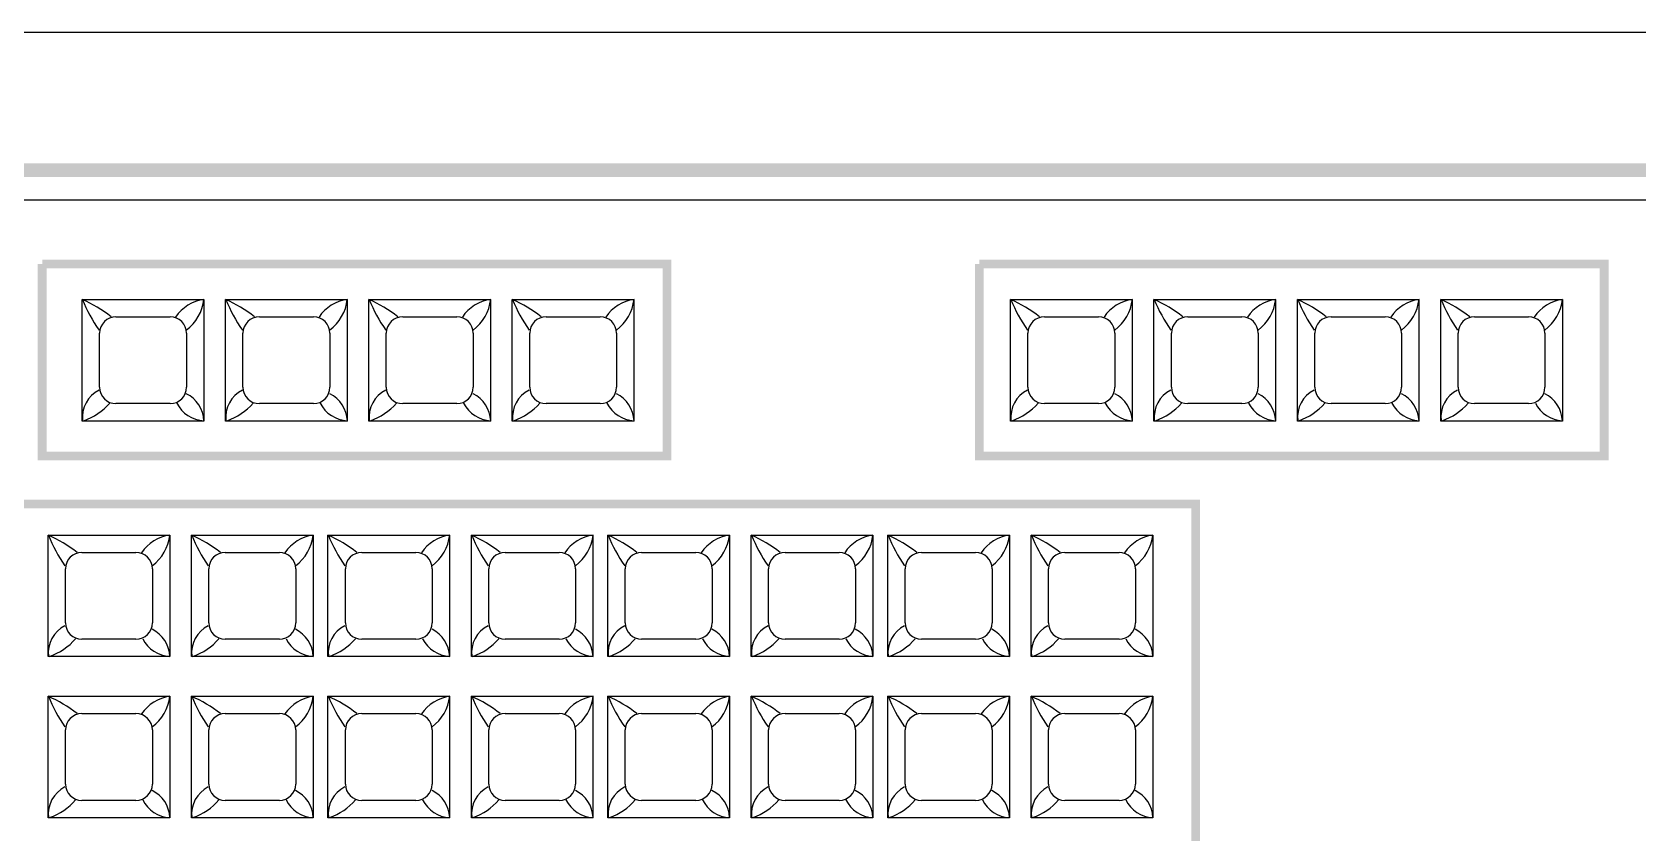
# Model space of a CAD drawing. Header units: millimetres. Extents: x 75184266 to 76346726, y -35850126 to -33679385.
# Drawn here: x 75311286 to 75324721, y -35731436 to -35724733 of the extents above; entities that cross this region are included whole.
import ezdxf

# ---------------------------------------------------------------- set-up
doc = ezdxf.new("R2010")
doc.units = ezdxf.units.MM
doc.header["$LTSCALE"] = 50
doc.header["$MEASUREMENT"] = 0
doc.layers.add('PARKING', color=7, linetype='CONTINUOUS')

msp = doc.modelspace()

# ---------------------------------------------------------------- linework, layer by layer
at = {"layer": 'PARKING', "linetype": 'Continuous'}
for p, q in [((75300872, -35724733.2, 71531.1), (75335803.4, -35724733.2, 71531.1)), ((75301987.4, -35726138.3, 71531.1), (75335229.6, -35726138.3, 71531.1)), ((75311705.3, -35726970.7, 71531.1), (75312723.1, -35726970.7, 71531.1)), ((75311705.3, -35727988.5, 71531.1), (75311705.3, -35726970.7, 71531.1)), ((75312723.1, -35726970.7, 71531.1), (75312723.1, -35727988.5, 71531.1)), ((75312904.8, -35726970.7, 71531.1), (75313922.5, -35726970.7, 71531.1)), ((75312904.8, -35727988.5, 71531.1), (75312904.8, -35726970.7, 71531.1)), ((75313922.5, -35726970.7, 71531.1), (75313922.5, -35727988.5, 71531.1)), ((75314104.3, -35727988.5, 71531.1), (75314104.3, -35726970.7, 71531.1)), ((75314104.3, -35726970.7, 71531.1), (75315122, -35726970.7, 71531.1)), ((75315122, -35726970.7, 71531.1), (75315122, -35727988.5, 71531.1)), ((75315303.8, -35726970.7, 71531.1), (75316321.5, -35726970.7, 71531.1)), ((75315303.8, -35727988.5, 71531.1), (75315303.8, -35726970.7, 71531.1)), ((75316321.5, -35726970.7, 71531.1), (75316321.5, -35727988.5, 71531.1)), ((75319473.1, -35726970.7, 71531.1), (75320490.9, -35726970.7, 71531.1)), ((75319473.1, -35727988.5, 71531.1), (75319473.1, -35726970.7, 71531.1)), ((75320490.9, -35726970.7, 71531.1), (75320490.9, -35727988.5, 71531.1)), ((75320672.6, -35726970.7, 71531.1), (75321690.4, -35726970.7, 71531.1)), ((75320672.6, -35727988.5, 71531.1), (75320672.6, -35726970.7, 71531.1)), ((75321690.4, -35726970.7, 71531.1), (75321690.4, -35727988.5, 71531.1)), ((75321872.1, -35726970.7, 71531.1), (75322889.8, -35726970.7, 71531.1)), ((75321872.1, -35727988.5, 71531.1), (75321872.1, -35726970.7, 71531.1)), ((75322889.8, -35726970.7, 71531.1), (75322889.8, -35727988.5, 71531.1)), ((75323071.6, -35727988.5, 71531.1), (75323071.6, -35726970.7, 71531.1)), ((75323071.6, -35726970.7, 71531.1), (75324089.3, -35726970.7, 71531.1)), ((75324089.3, -35726970.7, 71531.1), (75324089.3, -35727988.5, 71531.1)), ((75311987.8, -35727116.1, 71531.1), (75312440.6, -35727116.1, 71531.1)), ((75313187.3, -35727116.1, 71531.1), (75313640.1, -35727116.1, 71531.1)), ((75314386.8, -35727116.1, 71531.1), (75314839.6, -35727116.1, 71531.1)), ((75315586.2, -35727116.1, 71531.1), (75316039, -35727116.1, 71531.1)), ((75319755.6, -35727116.1, 71531.1), (75320208.4, -35727116.1, 71531.1)), ((75320955.1, -35727116.1, 71531.1), (75321407.9, -35727116.1, 71531.1)), ((75322154.6, -35727116.1, 71531.1), (75322607.4, -35727116.1, 71531.1)), ((75323354.1, -35727116.1, 71531.1), (75323806.9, -35727116.1, 71531.1)), ((75311850.7, -35727706, 71531.1), (75311850.7, -35727253.2, 71531.1)), ((75312577.7, -35727253.2, 71531.1), (75312577.7, -35727706, 71531.1)), ((75313050.2, -35727706, 71531.1), (75313050.2, -35727253.2, 71531.1)), ((75313777.1, -35727253.2, 71531.1), (75313777.1, -35727706, 71531.1)), ((75314249.7, -35727706, 71531.1), (75314249.7, -35727253.2, 71531.1)), ((75314976.6, -35727253.2, 71531.1), (75314976.6, -35727706, 71531.1)), ((75315449.2, -35727706, 71531.1), (75315449.2, -35727253.2, 71531.1)), ((75316176.1, -35727253.2, 71531.1), (75316176.1, -35727706, 71531.1)), ((75319618.5, -35727706, 71531.1), (75319618.5, -35727253.2, 71531.1)), ((75320345.5, -35727253.2, 71531.1), (75320345.5, -35727706, 71531.1)), ((75320818, -35727706, 71531.1), (75320818, -35727253.2, 71531.1)), ((75321545, -35727253.2, 71531.1), (75321545, -35727706, 71531.1)), ((75322017.5, -35727706, 71531.1), (75322017.5, -35727253.2, 71531.1)), ((75322744.5, -35727253.2, 71531.1), (75322744.5, -35727706, 71531.1)), ((75323217, -35727706, 71531.1), (75323217, -35727253.2, 71531.1)), ((75323943.9, -35727253.2, 71531.1), (75323943.9, -35727706, 71531.1)), ((75312440.6, -35727843.1, 71531.1), (75311987.8, -35727843.1, 71531.1)), ((75313640.1, -35727843.1, 71531.1), (75313187.3, -35727843.1, 71531.1)), ((75314839.6, -35727843.1, 71531.1), (75314386.8, -35727843.1, 71531.1)), ((75316039, -35727843.1, 71531.1), (75315586.2, -35727843.1, 71531.1)), ((75320208.4, -35727843.1, 71531.1), (75319755.6, -35727843.1, 71531.1)), ((75321407.9, -35727843.1, 71531.1), (75320955.1, -35727843.1, 71531.1)), ((75322607.4, -35727843.1, 71531.1), (75322154.6, -35727843.1, 71531.1)), ((75323806.9, -35727843.1, 71531.1), (75323354.1, -35727843.1, 71531.1)), ((75312723.1, -35727988.5, 71531.1), (75311705.3, -35727988.5, 71531.1)), ((75313922.5, -35727988.5, 71531.1), (75312904.8, -35727988.5, 71531.1)), ((75315122, -35727988.5, 71531.1), (75314104.3, -35727988.5, 71531.1)), ((75316321.5, -35727988.5, 71531.1), (75315303.8, -35727988.5, 71531.1)), ((75320490.9, -35727988.5, 71531.1), (75319473.1, -35727988.5, 71531.1)), ((75321690.4, -35727988.5, 71531.1), (75320672.6, -35727988.5, 71531.1)), ((75322889.8, -35727988.5, 71531.1), (75321872.1, -35727988.5, 71531.1)), ((75324089.3, -35727988.5, 71531.1), (75323071.6, -35727988.5, 71531.1)), ((75311419.9, -35728943.1, 71531.1), (75312437.6, -35728943.1, 71531.1)), ((75311419.9, -35729960.9, 71531.1), (75311419.9, -35728943.1, 71531.1)), ((75312437.6, -35728943.1, 71531.1), (75312437.6, -35729960.9, 71531.1)), ((75312619.3, -35729960.9, 71531.1), (75312619.3, -35728943.1, 71531.1)), ((75312619.3, -35728943.1, 71531.1), (75313637.1, -35728943.1, 71531.1)), ((75313637.1, -35728943.1, 71531.1), (75313637.1, -35729960.9, 71531.1)), ((75313761.6, -35729960.9, 71531.1), (75313761.6, -35728943.1, 71531.1)), ((75313761.6, -35728943.1, 71531.1), (75314779.4, -35728943.1, 71531.1)), ((75314779.4, -35728943.1, 71531.1), (75314779.4, -35729960.9, 71531.1)), ((75314961.1, -35729960.9, 71531.1), (75314961.1, -35728943.1, 71531.1)), ((75314961.1, -35728943.1, 71531.1), (75315978.9, -35728943.1, 71531.1)), ((75315978.9, -35728943.1, 71531.1), (75315978.9, -35729960.9, 71531.1)), ((75316103.4, -35729960.9, 71531.1), (75316103.4, -35728943.1, 71531.1)), ((75316103.4, -35728943.1, 71531.1), (75317121.2, -35728943.1, 71531.1)), ((75317121.2, -35728943.1, 71531.1), (75317121.2, -35729960.9, 71531.1)), ((75317302.9, -35729960.9, 71531.1), (75317302.9, -35728943.1, 71531.1)), ((75317302.9, -35728943.1, 71531.1), (75318320.7, -35728943.1, 71531.1)), ((75318320.7, -35728943.1, 71531.1), (75318320.7, -35729960.9, 71531.1)), ((75318445.2, -35729960.9, 71531.1), (75318445.2, -35728943.1, 71531.1)), ((75318445.2, -35728943.1, 71531.1), (75319463, -35728943.1, 71531.1)), ((75319463, -35728943.1, 71531.1), (75319463, -35729960.9, 71531.1)), ((75319644.7, -35729960.9, 71531.1), (75319644.7, -35728943.1, 71531.1)), ((75319644.7, -35728943.1, 71531.1), (75320662.4, -35728943.1, 71531.1)), ((75320662.4, -35728943.1, 71531.1), (75320662.4, -35729960.9, 71531.1)), ((75311702.3, -35729088.5, 71531.1), (75312155.1, -35729088.5, 71531.1)), ((75312901.8, -35729088.5, 71531.1), (75313354.6, -35729088.5, 71531.1)), ((75314044.1, -35729088.5, 71531.1), (75314496.9, -35729088.5, 71531.1)), ((75315243.6, -35729088.5, 71531.1), (75315696.4, -35729088.5, 71531.1)), ((75316385.9, -35729088.5, 71531.1), (75316838.7, -35729088.5, 71531.1)), ((75317585.4, -35729088.5, 71531.1), (75318038.2, -35729088.5, 71531.1)), ((75318727.7, -35729088.5, 71531.1), (75319180.5, -35729088.5, 71531.1)), ((75319927.2, -35729088.5, 71531.1), (75320380, -35729088.5, 71531.1)), ((75311565.2, -35729678.4, 71531.1), (75311565.2, -35729225.6, 71531.1)), ((75312292.2, -35729225.6, 71531.1), (75312292.2, -35729678.4, 71531.1)), ((75312764.7, -35729678.4, 71531.1), (75312764.7, -35729225.6, 71531.1)), ((75313491.7, -35729225.6, 71531.1), (75313491.7, -35729678.4, 71531.1)), ((75313907, -35729678.4, 71531.1), (75313907, -35729225.6, 71531.1)), ((75314634, -35729225.6, 71531.1), (75314634, -35729678.4, 71531.1)), ((75315106.5, -35729678.4, 71531.1), (75315106.5, -35729225.6, 71531.1)), ((75315833.5, -35729225.6, 71531.1), (75315833.5, -35729678.4, 71531.1)), ((75316248.8, -35729678.4, 71531.1), (75316248.8, -35729225.6, 71531.1)), ((75316975.8, -35729225.6, 71531.1), (75316975.8, -35729678.4, 71531.1)), ((75317448.3, -35729678.4, 71531.1), (75317448.3, -35729225.6, 71531.1)), ((75318175.3, -35729225.6, 71531.1), (75318175.3, -35729678.4, 71531.1)), ((75318590.6, -35729678.4, 71531.1), (75318590.6, -35729225.6, 71531.1)), ((75319317.6, -35729225.6, 71531.1), (75319317.6, -35729678.4, 71531.1)), ((75319790.1, -35729678.4, 71531.1), (75319790.1, -35729225.6, 71531.1)), ((75320517, -35729225.6, 71531.1), (75320517, -35729678.4, 71531.1)), ((75312155.1, -35729815.5, 71531.1), (75311702.3, -35729815.5, 71531.1)), ((75313354.6, -35729815.5, 71531.1), (75312901.8, -35729815.5, 71531.1)), ((75314496.9, -35729815.5, 71531.1), (75314044.1, -35729815.5, 71531.1)), ((75315696.4, -35729815.5, 71531.1), (75315243.6, -35729815.5, 71531.1)), ((75316838.7, -35729815.5, 71531.1), (75316385.9, -35729815.5, 71531.1)), ((75318038.2, -35729815.5, 71531.1), (75317585.4, -35729815.5, 71531.1)), ((75319180.5, -35729815.5, 71531.1), (75318727.7, -35729815.5, 71531.1)), ((75320380, -35729815.5, 71531.1), (75319927.2, -35729815.5, 71531.1)), ((75312437.6, -35729960.9, 71531.1), (75311419.9, -35729960.9, 71531.1)), ((75313637.1, -35729960.9, 71531.1), (75312619.3, -35729960.9, 71531.1)), ((75314779.4, -35729960.9, 71531.1), (75313761.6, -35729960.9, 71531.1)), ((75315978.9, -35729960.9, 71531.1), (75314961.1, -35729960.9, 71531.1)), ((75317121.2, -35729960.9, 71531.1), (75316103.4, -35729960.9, 71531.1)), ((75318320.7, -35729960.9, 71531.1), (75317302.9, -35729960.9, 71531.1)), ((75319463, -35729960.9, 71531.1), (75318445.2, -35729960.9, 71531.1)), ((75320662.4, -35729960.9, 71531.1), (75319644.7, -35729960.9, 71531.1)), ((75311419.9, -35730292.3, 71531.1), (75312437.6, -35730292.3, 71531.1)), ((75311419.9, -35731310, 71531.1), (75311419.9, -35730292.3, 71531.1)), ((75312437.6, -35730292.3, 71531.1), (75312437.6, -35731310, 71531.1)), ((75312619.3, -35731310, 71531.1), (75312619.3, -35730292.3, 71531.1)), ((75312619.3, -35730292.3, 71531.1), (75313637.1, -35730292.3, 71531.1)), ((75313637.1, -35730292.3, 71531.1), (75313637.1, -35731310, 71531.1)), ((75313761.6, -35730292.3, 71531.1), (75314779.4, -35730292.3, 71531.1)), ((75313761.6, -35731310, 71531.1), (75313761.6, -35730292.3, 71531.1)), ((75314779.4, -35730292.3, 71531.1), (75314779.4, -35731310, 71531.1)), ((75314961.1, -35730292.3, 71531.1), (75315978.9, -35730292.3, 71531.1)), ((75314961.1, -35731310, 71531.1), (75314961.1, -35730292.3, 71531.1)), ((75315978.9, -35730292.3, 71531.1), (75315978.9, -35731310, 71531.1)), ((75316103.4, -35731310, 71531.1), (75316103.4, -35730292.3, 71531.1)), ((75316103.4, -35730292.3, 71531.1), (75317121.2, -35730292.3, 71531.1)), ((75317121.2, -35730292.3, 71531.1), (75317121.2, -35731310, 71531.1)), ((75317302.9, -35731310, 71531.1), (75317302.9, -35730292.3, 71531.1)), ((75317302.9, -35730292.3, 71531.1), (75318320.7, -35730292.3, 71531.1)), ((75318320.7, -35730292.3, 71531.1), (75318320.7, -35731310, 71531.1)), ((75318445.2, -35731310, 71531.1), (75318445.2, -35730292.3, 71531.1)), ((75318445.2, -35730292.3, 71531.1), (75319463, -35730292.3, 71531.1)), ((75319463, -35730292.3, 71531.1), (75319463, -35731310, 71531.1)), ((75319644.7, -35731310, 71531.1), (75319644.7, -35730292.3, 71531.1)), ((75319644.7, -35730292.3, 71531.1), (75320662.4, -35730292.3, 71531.1)), ((75320662.4, -35730292.3, 71531.1), (75320662.4, -35731310, 71531.1)), ((75311702.3, -35730437.7, 71531.1), (75312155.1, -35730437.7, 71531.1)), ((75312901.8, -35730437.7, 71531.1), (75313354.6, -35730437.7, 71531.1)), ((75314044.1, -35730437.7, 71531.1), (75314496.9, -35730437.7, 71531.1)), ((75315243.6, -35730437.7, 71531.1), (75315696.4, -35730437.7, 71531.1)), ((75316385.9, -35730437.7, 71531.1), (75316838.7, -35730437.7, 71531.1)), ((75317585.4, -35730437.7, 71531.1), (75318038.2, -35730437.7, 71531.1)), ((75318727.7, -35730437.7, 71531.1), (75319180.5, -35730437.7, 71531.1)), ((75319927.2, -35730437.7, 71531.1), (75320380, -35730437.7, 71531.1)), ((75311565.2, -35731027.6, 71531.1), (75311565.2, -35730574.8, 71531.1)), ((75312292.2, -35730574.8, 71531.1), (75312292.2, -35731027.6, 71531.1)), ((75312764.7, -35731027.6, 71531.1), (75312764.7, -35730574.8, 71531.1)), ((75313491.7, -35730574.8, 71531.1), (75313491.7, -35731027.6, 71531.1)), ((75313907, -35731027.6, 71531.1), (75313907, -35730574.8, 71531.1)), ((75314634, -35730574.8, 71531.1), (75314634, -35731027.6, 71531.1)), ((75315106.5, -35731027.6, 71531.1), (75315106.5, -35730574.8, 71531.1)), ((75315833.5, -35730574.8, 71531.1), (75315833.5, -35731027.6, 71531.1)), ((75316248.8, -35731027.6, 71531.1), (75316248.8, -35730574.8, 71531.1)), ((75316975.8, -35730574.8, 71531.1), (75316975.8, -35731027.6, 71531.1)), ((75317448.3, -35731027.6, 71531.1), (75317448.3, -35730574.8, 71531.1)), ((75318175.3, -35730574.8, 71531.1), (75318175.3, -35731027.6, 71531.1)), ((75318590.6, -35731027.6, 71531.1), (75318590.6, -35730574.8, 71531.1)), ((75319317.6, -35730574.8, 71531.1), (75319317.6, -35731027.6, 71531.1)), ((75319790.1, -35731027.6, 71531.1), (75319790.1, -35730574.8, 71531.1)), ((75320517, -35730574.8, 71531.1), (75320517, -35731027.6, 71531.1)), ((75312155.1, -35731164.6, 71531.1), (75311702.3, -35731164.6, 71531.1)), ((75313354.6, -35731164.6, 71531.1), (75312901.8, -35731164.6, 71531.1)), ((75314496.9, -35731164.6, 71531.1), (75314044.1, -35731164.6, 71531.1)), ((75315696.4, -35731164.6, 71531.1), (75315243.6, -35731164.6, 71531.1)), ((75316838.7, -35731164.6, 71531.1), (75316385.9, -35731164.6, 71531.1)), ((75318038.2, -35731164.6, 71531.1), (75317585.4, -35731164.6, 71531.1)), ((75319180.5, -35731164.6, 71531.1), (75318727.7, -35731164.6, 71531.1)), ((75320380, -35731164.6, 71531.1), (75319927.2, -35731164.6, 71531.1)), ((75312437.6, -35731310, 71531.1), (75311419.9, -35731310, 71531.1)), ((75313637.1, -35731310, 71531.1), (75312619.3, -35731310, 71531.1)), ((75314779.4, -35731310, 71531.1), (75313761.6, -35731310, 71531.1)), ((75315978.9, -35731310, 71531.1), (75314961.1, -35731310, 71531.1)), ((75317121.2, -35731310, 71531.1), (75316103.4, -35731310, 71531.1)), ((75318320.7, -35731310, 71531.1), (75317302.9, -35731310, 71531.1)), ((75319463, -35731310, 71531.1), (75318445.2, -35731310, 71531.1)), ((75320662.4, -35731310, 71531.1), (75319644.7, -35731310, 71531.1))]:
    msp.add_line(p, q, dxfattribs=at)
for centre, radius, start, end in [((75311244.9, -35728012.7, 71531.1), 1139.2, 51.91123, 66.16126), ((75312853.4, -35726519.6, 71531.1), 1231.1, 201.52089, 215.10645), ((75312771, -35727310.3, 71531.1), 342.4, 97.88094, 146.02445), ((75312352, -35726927.5, 71531.1), 374.5, 306.76423, 353.30375), ((75312444.4, -35728012.7, 71531.1), 1139.2, 51.91123, 66.16126), ((75314052.9, -35726519.6, 71531.1), 1231.1, 201.52089, 215.10645), ((75313970.5, -35727310.3, 71531.1), 342.4, 97.88094, 146.02445), ((75313551.5, -35726927.5, 71531.1), 374.5, 306.76423, 353.30375), ((75313643.9, -35728012.7, 71531.1), 1139.2, 51.91123, 66.16126), ((75315252.4, -35726519.6, 71531.1), 1231.1, 201.52089, 215.10645), ((75315169.9, -35727310.3, 71531.1), 342.4, 97.88094, 146.02445), ((75314751, -35726927.5, 71531.1), 374.5, 306.76423, 353.30375), ((75314843.4, -35728012.7, 71531.1), 1139.2, 51.91123, 66.16126), ((75316451.9, -35726519.6, 71531.1), 1231.1, 201.52089, 215.10645), ((75316369.4, -35727310.3, 71531.1), 342.4, 97.88094, 146.02445), ((75315950.5, -35726927.5, 71531.1), 374.5, 306.76423, 353.30375), ((75319012.7, -35728012.7, 71531.1), 1139.2, 51.91123, 66.16126), ((75320621.3, -35726519.6, 71531.1), 1231.1, 201.52089, 215.10645), ((75320538.8, -35727310.3, 71531.1), 342.4, 97.88094, 146.02445), ((75320119.9, -35726927.5, 71531.1), 374.5, 306.76423, 353.30375), ((75320212.2, -35728012.7, 71531.1), 1139.2, 51.91123, 66.16126), ((75321820.8, -35726519.6, 71531.1), 1231.1, 201.52089, 215.10645), ((75321738.3, -35727310.3, 71531.1), 342.4, 97.88094, 146.02445), ((75321319.3, -35726927.5, 71531.1), 374.5, 306.76423, 353.30375), ((75321411.7, -35728012.7, 71531.1), 1139.2, 51.91123, 66.16126), ((75323020.2, -35726519.6, 71531.1), 1231.1, 201.52089, 215.10645), ((75322937.8, -35727310.3, 71531.1), 342.4, 97.88094, 146.02445), ((75322518.8, -35726927.5, 71531.1), 374.5, 306.76423, 353.30375), ((75322611.2, -35728012.7, 71531.1), 1139.2, 51.91123, 66.16126), ((75324219.7, -35726519.6, 71531.1), 1231.1, 201.52089, 215.10645), ((75324137.2, -35727310.3, 71531.1), 342.4, 97.88094, 146.02445), ((75323718.3, -35726927.5, 71531.1), 374.5, 306.76423, 353.30375), ((75311987.8, -35727253.2, 71531.1), 137.1, 90, 180), ((75312440.6, -35727253.2, 71531.1), 137.1, 0, 90), ((75313187.3, -35727253.2, 71531.1), 137.1, 90, 180), ((75313640.1, -35727253.2, 71531.1), 137.1, 0, 90), ((75314386.8, -35727253.2, 71531.1), 137.1, 90, 180), ((75314839.6, -35727253.2, 71531.1), 137.1, 0, 90), ((75315586.2, -35727253.2, 71531.1), 137.1, 90, 180), ((75316039, -35727253.2, 71531.1), 137.1, 0, 90), ((75319755.6, -35727253.2, 71531.1), 137.1, 90, 180), ((75320208.4, -35727253.2, 71531.1), 137.1, 0, 90), ((75320955.1, -35727253.2, 71531.1), 137.1, 90, 180), ((75321407.9, -35727253.2, 71531.1), 137.1, 0, 90), ((75322154.6, -35727253.2, 71531.1), 137.1, 90, 180), ((75322607.4, -35727253.2, 71531.1), 137.1, 0, 90), ((75323354.1, -35727253.2, 71531.1), 137.1, 90, 180), ((75323806.9, -35727253.2, 71531.1), 137.1, 0, 90), ((75311987.8, -35727706, 71531.1), 137.1, 180, 270), ((75312440.6, -35727706, 71531.1), 137.1, 270, 0), ((75313187.3, -35727706, 71531.1), 137.1, 180, 270), ((75313640.1, -35727706, 71531.1), 137.1, 270, 0), ((75314386.8, -35727706, 71531.1), 137.1, 180, 270), ((75314839.6, -35727706, 71531.1), 137.1, 270, 0), ((75315586.2, -35727706, 71531.1), 137.1, 180, 270), ((75316039, -35727706, 71531.1), 137.1, 270, 0), ((75319755.6, -35727706, 71531.1), 137.1, 180, 270), ((75320208.4, -35727706, 71531.1), 137.1, 270, 0), ((75320955.1, -35727706, 71531.1), 137.1, 180, 270), ((75321407.9, -35727706, 71531.1), 137.1, 270, 0), ((75322154.6, -35727706, 71531.1), 137.1, 180, 270), ((75322607.4, -35727706, 71531.1), 137.1, 270, 0), ((75323354.1, -35727706, 71531.1), 137.1, 180, 270), ((75323806.9, -35727706, 71531.1), 137.1, 270, 0), ((75311960.7, -35727957.1, 71531.1), 254.2, 116.74776, 186.53432), ((75311561.1, -35727522.3, 71531.1), 489.5, 288.68464, 319.8097), ((75312734.5, -35727722, 71531.1), 264.2, 206.08809, 267.72658), ((75312457.5, -35727998.7, 71531.1), 266.8, 2.71589, 63.58161), ((75313160.2, -35727957.1, 71531.1), 254.2, 116.74776, 186.53432), ((75312760.6, -35727522.3, 71531.1), 489.5, 288.68464, 319.8097), ((75313934, -35727722, 71531.1), 264.2, 206.08809, 267.72658), ((75313657, -35727998.7, 71531.1), 266.8, 2.71589, 63.58161), ((75314359.7, -35727957.1, 71531.1), 254.2, 116.74776, 186.53432), ((75313960.1, -35727522.3, 71531.1), 489.5, 288.68464, 319.8097), ((75315133.5, -35727722, 71531.1), 264.2, 206.08809, 267.72658), ((75314856.5, -35727998.7, 71531.1), 266.8, 2.71589, 63.58161), ((75315559.2, -35727957.1, 71531.1), 254.2, 116.74776, 186.53432), ((75315159.5, -35727522.3, 71531.1), 489.5, 288.68464, 319.8097), ((75316333, -35727722, 71531.1), 264.2, 206.08809, 267.72658), ((75316055.9, -35727998.7, 71531.1), 266.8, 2.71589, 63.58161), ((75319728.6, -35727957.1, 71531.1), 254.2, 116.74776, 186.53432), ((75319328.9, -35727522.3, 71531.1), 489.5, 288.68464, 319.8097), ((75320502.3, -35727722, 71531.1), 264.2, 206.08809, 267.72658), ((75320225.3, -35727998.7, 71531.1), 266.8, 2.71589, 63.58161), ((75320928, -35727957.1, 71531.1), 254.2, 116.74776, 186.53432), ((75320528.4, -35727522.3, 71531.1), 489.5, 288.68464, 319.8097), ((75321701.8, -35727722, 71531.1), 264.2, 206.08809, 267.72658), ((75321424.8, -35727998.7, 71531.1), 266.8, 2.71589, 63.58161), ((75322127.5, -35727957.1, 71531.1), 254.2, 116.74776, 186.53432), ((75321727.9, -35727522.3, 71531.1), 489.5, 288.68464, 319.8097), ((75322901.3, -35727722, 71531.1), 264.2, 206.08809, 267.72658), ((75322624.3, -35727998.7, 71531.1), 266.8, 2.71589, 63.58161), ((75323327, -35727957.1, 71531.1), 254.2, 116.74776, 186.53432), ((75322927.4, -35727522.3, 71531.1), 489.5, 288.68464, 319.8097), ((75324100.8, -35727722, 71531.1), 264.2, 206.08809, 267.72658), ((75323823.8, -35727998.7, 71531.1), 266.8, 2.71589, 63.58161), ((75310959.4, -35729985.1, 71531.1), 1139.2, 51.91123, 66.16126), ((75312568, -35728492, 71531.1), 1231.1, 201.52089, 215.10645), ((75312485.5, -35729282.8, 71531.1), 342.4, 97.88094, 146.02445), ((75312066.6, -35728899.9, 71531.1), 374.5, 306.76423, 353.30375), ((75312158.9, -35729985.1, 71531.1), 1139.2, 51.91123, 66.16126), ((75313767.5, -35728492, 71531.1), 1231.1, 201.52089, 215.10645), ((75313685, -35729282.8, 71531.1), 342.4, 97.88094, 146.02445), ((75313266.1, -35728899.9, 71531.1), 374.5, 306.76423, 353.30375), ((75313301.2, -35729985.1, 71531.1), 1139.2, 51.91123, 66.16126), ((75314909.8, -35728492, 71531.1), 1231.1, 201.52089, 215.10645), ((75314827.3, -35729282.8, 71531.1), 342.4, 97.88094, 146.02445), ((75314408.4, -35728899.9, 71531.1), 374.5, 306.76423, 353.30375), ((75314500.7, -35729985.1, 71531.1), 1139.2, 51.91123, 66.16126), ((75316109.3, -35728492, 71531.1), 1231.1, 201.52089, 215.10645), ((75316026.8, -35729282.8, 71531.1), 342.4, 97.88094, 146.02445), ((75315607.9, -35728899.9, 71531.1), 374.5, 306.76423, 353.30375), ((75315643, -35729985.1, 71531.1), 1139.2, 51.91123, 66.16126), ((75317251.6, -35728492, 71531.1), 1231.1, 201.52089, 215.10645), ((75317169.1, -35729282.8, 71531.1), 342.4, 97.88094, 146.02445), ((75316750.1, -35728899.9, 71531.1), 374.5, 306.76423, 353.30375), ((75316842.5, -35729985.1, 71531.1), 1139.2, 51.91123, 66.16126), ((75318451, -35728492, 71531.1), 1231.1, 201.52089, 215.10645), ((75318368.6, -35729282.8, 71531.1), 342.4, 97.88094, 146.02445), ((75317949.6, -35728899.9, 71531.1), 374.5, 306.76423, 353.30375), ((75317984.8, -35729985.1, 71531.1), 1139.2, 51.91123, 66.16126), ((75319593.3, -35728492, 71531.1), 1231.1, 201.52089, 215.10645), ((75319510.9, -35729282.8, 71531.1), 342.4, 97.88094, 146.02445), ((75319091.9, -35728899.9, 71531.1), 374.5, 306.76423, 353.30375), ((75319184.3, -35729985.1, 71531.1), 1139.2, 51.91123, 66.16126), ((75320792.8, -35728492, 71531.1), 1231.1, 201.52089, 215.10645), ((75320710.4, -35729282.8, 71531.1), 342.4, 97.88094, 146.02445), ((75320291.4, -35728899.9, 71531.1), 374.5, 306.76423, 353.30375), ((75311702.3, -35729225.6, 71531.1), 137.1, 90, 180), ((75312155.1, -35729225.6, 71531.1), 137.1, 0, 90), ((75312901.8, -35729225.6, 71531.1), 137.1, 90, 180), ((75313354.6, -35729225.6, 71531.1), 137.1, 0, 90), ((75314044.1, -35729225.6, 71531.1), 137.1, 90, 180), ((75314496.9, -35729225.6, 71531.1), 137.1, 0, 90), ((75315243.6, -35729225.6, 71531.1), 137.1, 90, 180), ((75315696.4, -35729225.6, 71531.1), 137.1, 0, 90), ((75316385.9, -35729225.6, 71531.1), 137.1, 90, 180), ((75316838.7, -35729225.6, 71531.1), 137.1, 0, 90), ((75317585.4, -35729225.6, 71531.1), 137.1, 90, 180), ((75318038.2, -35729225.6, 71531.1), 137.1, 0, 90), ((75318727.7, -35729225.6, 71531.1), 137.1, 90, 180), ((75319180.5, -35729225.6, 71531.1), 137.1, 0, 90), ((75319927.2, -35729225.6, 71531.1), 137.1, 90, 180), ((75320380, -35729225.6, 71531.1), 137.1, 0, 90), ((75311675.3, -35729929.5, 71531.1), 254.2, 116.74776, 186.53432), ((75311702.3, -35729678.4, 71531.1), 137.1, 180, 270), ((75312155.1, -35729678.4, 71531.1), 137.1, 270, 0), ((75312172, -35729971.1, 71531.1), 266.8, 2.71589, 63.58161), ((75312874.8, -35729929.5, 71531.1), 254.2, 116.74776, 186.53432), ((75312901.8, -35729678.4, 71531.1), 137.1, 180, 270), ((75313354.6, -35729678.4, 71531.1), 137.1, 270, 0), ((75313371.5, -35729971.1, 71531.1), 266.8, 2.71589, 63.58161), ((75314017.1, -35729929.5, 71531.1), 254.2, 116.74776, 186.53432), ((75314044.1, -35729678.4, 71531.1), 137.1, 180, 270), ((75314496.9, -35729678.4, 71531.1), 137.1, 270, 0), ((75314513.8, -35729971.1, 71531.1), 266.8, 2.71589, 63.58161), ((75315216.5, -35729929.5, 71531.1), 254.2, 116.74776, 186.53432), ((75315243.6, -35729678.4, 71531.1), 137.1, 180, 270), ((75315696.4, -35729678.4, 71531.1), 137.1, 270, 0), ((75315713.3, -35729971.1, 71531.1), 266.8, 2.71589, 63.58161), ((75316358.8, -35729929.5, 71531.1), 254.2, 116.74776, 186.53432), ((75316385.9, -35729678.4, 71531.1), 137.1, 180, 270), ((75316838.7, -35729678.4, 71531.1), 137.1, 270, 0), ((75316855.6, -35729971.1, 71531.1), 266.8, 2.71589, 63.58161), ((75317558.3, -35729929.5, 71531.1), 254.2, 116.74776, 186.53432), ((75317585.4, -35729678.4, 71531.1), 137.1, 180, 270), ((75318038.2, -35729678.4, 71531.1), 137.1, 270, 0), ((75318055.1, -35729971.1, 71531.1), 266.8, 2.71589, 63.58161), ((75318700.6, -35729929.5, 71531.1), 254.2, 116.74776, 186.53432), ((75318727.7, -35729678.4, 71531.1), 137.1, 180, 270), ((75319180.5, -35729678.4, 71531.1), 137.1, 270, 0), ((75319197.4, -35729971.1, 71531.1), 266.8, 2.71589, 63.58161), ((75319900.1, -35729929.5, 71531.1), 254.2, 116.74776, 186.53432), ((75319927.2, -35729678.4, 71531.1), 137.1, 180, 270), ((75320380, -35729678.4, 71531.1), 137.1, 270, 0), ((75320396.9, -35729971.1, 71531.1), 266.8, 2.71589, 63.58161), ((75311275.6, -35729494.7, 71531.1), 489.5, 288.68464, 319.8097), ((75312449.1, -35729694.4, 71531.1), 264.2, 206.08809, 267.72658), ((75312475.1, -35729494.7, 71531.1), 489.5, 288.68464, 319.8097), ((75313648.5, -35729694.4, 71531.1), 264.2, 206.08809, 267.72658), ((75313617.4, -35729494.7, 71531.1), 489.5, 288.68464, 319.8097), ((75314790.8, -35729694.4, 71531.1), 264.2, 206.08809, 267.72658), ((75314816.9, -35729494.7, 71531.1), 489.5, 288.68464, 319.8097), ((75315990.3, -35729694.4, 71531.1), 264.2, 206.08809, 267.72658), ((75315959.2, -35729494.7, 71531.1), 489.5, 288.68464, 319.8097), ((75317132.6, -35729694.4, 71531.1), 264.2, 206.08809, 267.72658), ((75317158.7, -35729494.7, 71531.1), 489.5, 288.68464, 319.8097), ((75318332.1, -35729694.4, 71531.1), 264.2, 206.08809, 267.72658), ((75318301, -35729494.7, 71531.1), 489.5, 288.68464, 319.8097), ((75319474.4, -35729694.4, 71531.1), 264.2, 206.08809, 267.72658), ((75319500.5, -35729494.7, 71531.1), 489.5, 288.68464, 319.8097), ((75320673.9, -35729694.4, 71531.1), 264.2, 206.08809, 267.72658), ((75310959.4, -35731334.3, 71531.1), 1139.2, 51.91123, 66.16126), ((75312568, -35729841.2, 71531.1), 1231.1, 201.52089, 215.10645), ((75312485.5, -35730631.9, 71531.1), 342.4, 97.88094, 146.02445), ((75312066.6, -35730249.1, 71531.1), 374.5, 306.76423, 353.30375), ((75312158.9, -35731334.3, 71531.1), 1139.2, 51.91123, 66.16126), ((75313767.5, -35729841.2, 71531.1), 1231.1, 201.52089, 215.10645), ((75313685, -35730631.9, 71531.1), 342.4, 97.88094, 146.02445), ((75313266.1, -35730249.1, 71531.1), 374.5, 306.76423, 353.30375), ((75313301.2, -35731334.3, 71531.1), 1139.2, 51.91123, 66.16126), ((75314909.8, -35729841.2, 71531.1), 1231.1, 201.52089, 215.10645), ((75314827.3, -35730631.9, 71531.1), 342.4, 97.88094, 146.02445), ((75314408.4, -35730249.1, 71531.1), 374.5, 306.76423, 353.30375), ((75314500.7, -35731334.3, 71531.1), 1139.2, 51.91123, 66.16126), ((75316109.3, -35729841.2, 71531.1), 1231.1, 201.52089, 215.10645), ((75316026.8, -35730631.9, 71531.1), 342.4, 97.88094, 146.02445), ((75315607.9, -35730249.1, 71531.1), 374.5, 306.76423, 353.30375), ((75315643, -35731334.3, 71531.1), 1139.2, 51.91123, 66.16126), ((75317251.6, -35729841.2, 71531.1), 1231.1, 201.52089, 215.10645), ((75317169.1, -35730631.9, 71531.1), 342.4, 97.88094, 146.02445), ((75316750.1, -35730249.1, 71531.1), 374.5, 306.76423, 353.30375), ((75316842.5, -35731334.3, 71531.1), 1139.2, 51.91123, 66.16126), ((75318451, -35729841.2, 71531.1), 1231.1, 201.52089, 215.10645), ((75318368.6, -35730631.9, 71531.1), 342.4, 97.88094, 146.02445), ((75317949.6, -35730249.1, 71531.1), 374.5, 306.76423, 353.30375), ((75317984.8, -35731334.3, 71531.1), 1139.2, 51.91123, 66.16126), ((75319593.3, -35729841.2, 71531.1), 1231.1, 201.52089, 215.10645), ((75319510.9, -35730631.9, 71531.1), 342.4, 97.88094, 146.02445), ((75319091.9, -35730249.1, 71531.1), 374.5, 306.76423, 353.30375), ((75319184.3, -35731334.3, 71531.1), 1139.2, 51.91123, 66.16126), ((75320792.8, -35729841.2, 71531.1), 1231.1, 201.52089, 215.10645), ((75320710.4, -35730631.9, 71531.1), 342.4, 97.88094, 146.02445), ((75320291.4, -35730249.1, 71531.1), 374.5, 306.76423, 353.30375), ((75311702.3, -35730574.8, 71531.1), 137.1, 90, 180), ((75312155.1, -35730574.8, 71531.1), 137.1, 0, 90), ((75312901.8, -35730574.8, 71531.1), 137.1, 90, 180), ((75313354.6, -35730574.8, 71531.1), 137.1, 0, 90), ((75314044.1, -35730574.8, 71531.1), 137.1, 90, 180), ((75314496.9, -35730574.8, 71531.1), 137.1, 0, 90), ((75315243.6, -35730574.8, 71531.1), 137.1, 90, 180), ((75315696.4, -35730574.8, 71531.1), 137.1, 0, 90), ((75316385.9, -35730574.8, 71531.1), 137.1, 90, 180), ((75316838.7, -35730574.8, 71531.1), 137.1, 0, 90), ((75317585.4, -35730574.8, 71531.1), 137.1, 90, 180), ((75318038.2, -35730574.8, 71531.1), 137.1, 0, 90), ((75318727.7, -35730574.8, 71531.1), 137.1, 90, 180), ((75319180.5, -35730574.8, 71531.1), 137.1, 0, 90), ((75319927.2, -35730574.8, 71531.1), 137.1, 90, 180), ((75320380, -35730574.8, 71531.1), 137.1, 0, 90), ((75311675.3, -35731278.7, 71531.1), 254.2, 116.74776, 186.53432), ((75311702.3, -35731027.6, 71531.1), 137.1, 180, 270), ((75312155.1, -35731027.6, 71531.1), 137.1, 270, 0), ((75312172, -35731320.3, 71531.1), 266.8, 2.71589, 63.58161), ((75312874.8, -35731278.7, 71531.1), 254.2, 116.74776, 186.53432), ((75312901.8, -35731027.6, 71531.1), 137.1, 180, 270), ((75313354.6, -35731027.6, 71531.1), 137.1, 270, 0), ((75313371.5, -35731320.3, 71531.1), 266.8, 2.71589, 63.58161), ((75314017.1, -35731278.7, 71531.1), 254.2, 116.74776, 186.53432), ((75314044.1, -35731027.6, 71531.1), 137.1, 180, 270), ((75314496.9, -35731027.6, 71531.1), 137.1, 270, 0), ((75314513.8, -35731320.3, 71531.1), 266.8, 2.71589, 63.58161), ((75315216.5, -35731278.7, 71531.1), 254.2, 116.74776, 186.53432), ((75315243.6, -35731027.6, 71531.1), 137.1, 180, 270), ((75315696.4, -35731027.6, 71531.1), 137.1, 270, 0), ((75315713.3, -35731320.3, 71531.1), 266.8, 2.71589, 63.58161), ((75316358.8, -35731278.7, 71531.1), 254.2, 116.74776, 186.53432), ((75316385.9, -35731027.6, 71531.1), 137.1, 180, 270), ((75316838.7, -35731027.6, 71531.1), 137.1, 270, 0), ((75316855.6, -35731320.3, 71531.1), 266.8, 2.71589, 63.58161), ((75317558.3, -35731278.7, 71531.1), 254.2, 116.74776, 186.53432), ((75317585.4, -35731027.6, 71531.1), 137.1, 180, 270), ((75318038.2, -35731027.6, 71531.1), 137.1, 270, 0), ((75318055.1, -35731320.3, 71531.1), 266.8, 2.71589, 63.58161), ((75318700.6, -35731278.7, 71531.1), 254.2, 116.74776, 186.53432), ((75318727.7, -35731027.6, 71531.1), 137.1, 180, 270), ((75319180.5, -35731027.6, 71531.1), 137.1, 270, 0), ((75319197.4, -35731320.3, 71531.1), 266.8, 2.71589, 63.58161), ((75319900.1, -35731278.7, 71531.1), 254.2, 116.74776, 186.53432), ((75319927.2, -35731027.6, 71531.1), 137.1, 180, 270), ((75320380, -35731027.6, 71531.1), 137.1, 270, 0), ((75320396.9, -35731320.3, 71531.1), 266.8, 2.71589, 63.58161), ((75311275.6, -35730843.9, 71531.1), 489.5, 288.68464, 319.8097), ((75312449.1, -35731043.6, 71531.1), 264.2, 206.08809, 267.72658), ((75312475.1, -35730843.9, 71531.1), 489.5, 288.68464, 319.8097), ((75313648.5, -35731043.6, 71531.1), 264.2, 206.08809, 267.72658), ((75313617.4, -35730843.9, 71531.1), 489.5, 288.68464, 319.8097), ((75314790.8, -35731043.6, 71531.1), 264.2, 206.08809, 267.72658), ((75314816.9, -35730843.9, 71531.1), 489.5, 288.68464, 319.8097), ((75315990.3, -35731043.6, 71531.1), 264.2, 206.08809, 267.72658), ((75315959.2, -35730843.9, 71531.1), 489.5, 288.68464, 319.8097), ((75317132.6, -35731043.6, 71531.1), 264.2, 206.08809, 267.72658), ((75317158.7, -35730843.9, 71531.1), 489.5, 288.68464, 319.8097), ((75318332.1, -35731043.6, 71531.1), 264.2, 206.08809, 267.72658), ((75318301, -35730843.9, 71531.1), 489.5, 288.68464, 319.8097), ((75319474.4, -35731043.6, 71531.1), 264.2, 206.08809, 267.72658), ((75319500.5, -35730843.9, 71531.1), 489.5, 288.68464, 319.8097), ((75320673.9, -35731043.6, 71531.1), 264.2, 206.08809, 267.72658)]:
    msp.add_arc(centre, radius, start, end, dxfattribs=at)
for points in [[(75302064.9, -35725833, 71531.1), (75302064.9, -35725944.8, 71531.1), (75335132.3, -35725833, 71531.1), (75335132.3, -35725944.8, 71531.1)], [(75311370.4, -35726636.8, 71531.1), (75311370.4, -35726711.3, 71531.1), (75316635.1, -35726636.8, 71531.1), (75316560.5, -35726711.3, 71531.1)], [(75316635.1, -35726636.8, 71531.1), (75316560.5, -35726711.3, 71531.1), (75316635.1, -35728318.8, 71531.1), (75316560.5, -35728244.3, 71531.1)], [(75319211.5, -35726636.8, 71531.1), (75319211.5, -35726711.3, 71531.1), (75324476.2, -35726636.8, 71531.1), (75324401.6, -35726711.3, 71531.1)], [(75324476.2, -35726636.8, 71531.1), (75324401.6, -35726711.3, 71531.1), (75324476.2, -35728318.8, 71531.1), (75324401.6, -35728244.3, 71531.1)], [(75311333.1, -35728318.8, 71531.1), (75311407.7, -35728244.3, 71531.1), (75311333.1, -35726674, 71531.1), (75311407.7, -35726674, 71531.1)], [(75319174.2, -35728318.8, 71531.1), (75319248.8, -35728244.3, 71531.1), (75319174.2, -35726674, 71531.1), (75319248.8, -35726674, 71531.1)], [(75316635.1, -35728318.8, 71531.1), (75316560.5, -35728244.3, 71531.1), (75311333.1, -35728318.8, 71531.1), (75311407.7, -35728244.3, 71531.1)], [(75324476.2, -35728318.8, 71531.1), (75324401.6, -35728244.3, 71531.1), (75319174.2, -35728318.8, 71531.1), (75319248.8, -35728244.3, 71531.1)], [(75301652.6, -35728646.1, 71531.1), (75301652.6, -35728720.7, 71531.1), (75321058.7, -35728646.1, 71531.1), (75320984.2, -35728720.7, 71531.1)], [(75321058.7, -35728646.1, 71531.1), (75320984.2, -35728720.7, 71531.1), (75321058.7, -35735552.3, 71531.1), (75320984.2, -35735477.7, 71531.1)]]:
    msp.add_trace(points, dxfattribs=at)

doc.saveas('drawing.dxf')
